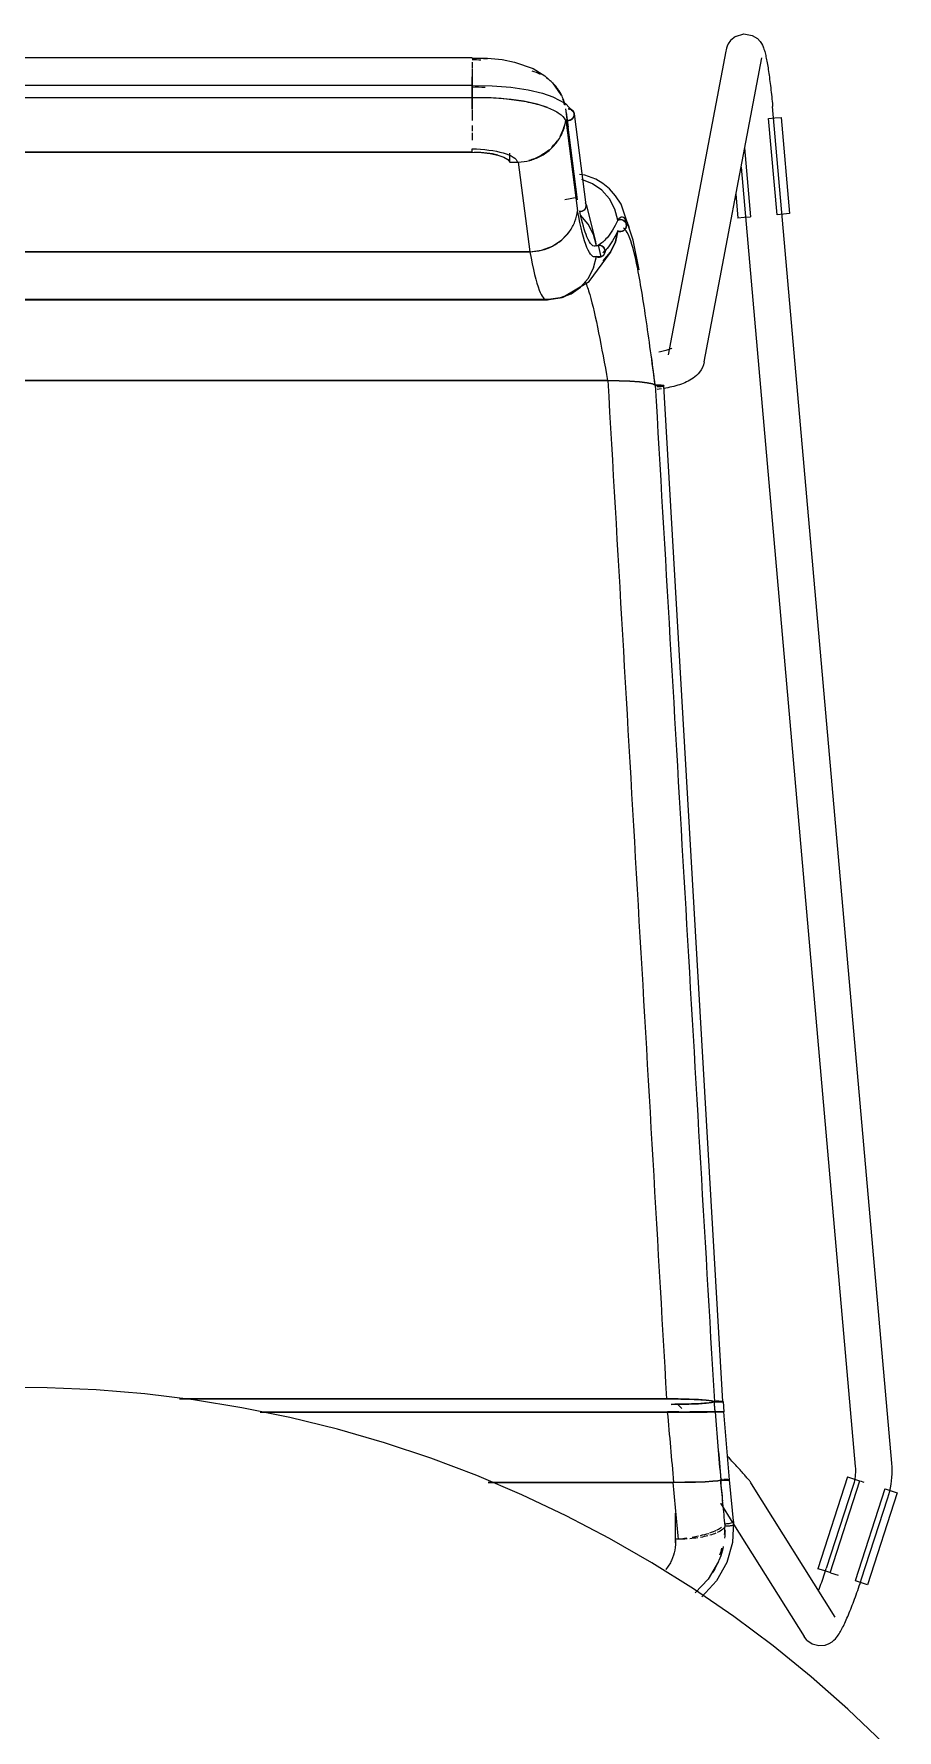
# Model space of a CAD drawing. Header units: millimetres. Extents: x 79795 to 317870, y -36033 to 97293.
# Drawn here: x 228082 to 228364, y 15949 to 16503 of the extents above; entities that cross this region are included whole.
import ezdxf

# ---------------------------------------------------------------- set-up
doc = ezdxf.new("R2010")
doc.units = ezdxf.units.MM
doc.header["$MEASUREMENT"] = 0
doc.layers.add('I-FURN', color=8, linetype='CONTINUOUS', lineweight=9)

msp = doc.modelspace()

# ---------------------------------------------------------------- linework, layer by layer
at = {"layer": 'I-FURN'}
for p, q in [((228308.68, 16498.54), (228308.55, 16498.02)), ((228308.9, 16499.16), (228308.68, 16498.54)), ((228309.27, 16499.96), (228308.9, 16499.16)), ((228310.02, 16501.04), (228309.27, 16499.96)), ((228311.6, 16502.36), (228310.02, 16501.04)), ((228311.6, 16502.36), (228314.35, 16503.2)), ((228314.35, 16503.2), (228317.11, 16502.71)), ((228317.11, 16502.71), (228318.76, 16501.67)), ((228318.76, 16501.67), (228319.62, 16500.76)), ((228319.62, 16500.76), (228320.09, 16500.06)), ((228320.09, 16500.06), (228320.4, 16499.5)), ((228320.4, 16499.5), (228320.61, 16499.03)), ((228320.61, 16499.03), (228320.78, 16498.6)), ((228320.78, 16498.6), (228320.92, 16498.19)), ((228320.92, 16498.19), (228321.05, 16497.8)), ((228225.55, 16495.42), (227930.7, 16495.42)), ((228225.55, 16495.42), (228230.58, 16495.31)), ((228225.55, 16495.25), (228225.55, 16495.42)), ((228225.55, 16495.4), (228225.55, 16495.12)), ((228225.55, 16493.93), (228225.55, 16492.17)), ((228230.58, 16495.31), (228235.4, 16494.8)), ((228235.4, 16494.8), (228239.44, 16494.01)), ((228239.44, 16494.01), (228245.49, 16491.88)), ((228308.46, 16497.61), (228289.64, 16398.31)), ((228301.43, 16396.08), (228320.25, 16495.37)), ((228308.55, 16498.02), (228308.46, 16497.61)), ((228321.05, 16497.8), (228321.16, 16497.4)), ((228321.16, 16497.4), (228321.27, 16497)), ((228321.27, 16497), (228321.38, 16496.59)), ((228321.38, 16496.59), (228321.48, 16496.16)), ((228321.48, 16496.16), (228321.57, 16495.72)), ((228321.57, 16495.72), (228321.67, 16495.26)), ((228321.67, 16495.26), (228321.77, 16494.78)), ((228321.77, 16494.78), (228321.86, 16494.28)), ((228321.86, 16494.28), (228321.96, 16493.77)), ((228321.96, 16493.77), (228322.05, 16493.24)), ((228322.05, 16493.24), (228322.14, 16492.69)), ((228322.14, 16492.69), (228322.24, 16492.12)), ((228225.55, 16491.9), (228225.55, 16489.32)), ((228225.55, 16486.14), (228225.55, 16489.16)), ((228225.55, 16489.15), (228225.55, 16486.14)), ((228245.49, 16491.88), (228249.37, 16489.49)), ((228249.37, 16489.49), (228251.84, 16487.2)), ((228251.84, 16487.2), (228254.52, 16483.3)), ((228322.24, 16492.12), (228322.33, 16491.53)), ((228322.33, 16491.53), (228322.42, 16490.93)), ((228322.42, 16490.93), (228322.51, 16490.31)), ((228322.51, 16490.31), (228322.6, 16489.67)), ((228322.6, 16489.67), (228322.69, 16489.02)), ((228322.69, 16489.02), (228322.77, 16488.36)), ((228322.77, 16488.36), (228322.86, 16487.69)), ((228322.86, 16487.69), (228322.95, 16487)), ((228322.95, 16487), (228323.03, 16486.3)), ((228225.55, 16486.38), (227930.7, 16486.38)), ((227930.7, 16482.42), (228225.55, 16482.42)), ((228225.55, 16486.38), (228232.09, 16486.29)), ((228225.55, 16486.31), (228225.55, 16486.38)), ((228225.55, 16486.38), (228225.55, 16482.42)), ((228225.55, 16486.11), (228225.55, 16486.31)), ((228225.55, 16485.81), (228225.55, 16486.11)), ((228225.55, 16485.42), (228225.55, 16485.81)), ((228225.55, 16484.97), (228225.55, 16485.42)), ((228225.55, 16484.47), (228225.55, 16484.97)), ((228225.55, 16483.98), (228225.55, 16484.47)), ((228225.55, 16483.5), (228225.55, 16483.98)), ((228225.55, 16483.08), (228225.55, 16483.5)), ((228225.55, 16482.75), (228225.55, 16483.08)), ((228225.55, 16482.53), (228225.55, 16482.75)), ((228225.55, 16482.43), (228225.55, 16482.53)), ((228225.55, 16478.64), (228225.55, 16482.45)), ((228225.55, 16482.45), (228225.55, 16478.64)), ((228231.78, 16482.34), (228225.55, 16482.42)), ((228238.34, 16481.81), (228231.78, 16482.34)), ((228232.09, 16486.29), (228238.22, 16485.8)), ((228238.22, 16485.8), (228243.84, 16484.96)), ((228242.35, 16481.22), (228238.34, 16481.81)), ((228243.84, 16484.96), (228248.53, 16483.86)), ((228248.53, 16483.86), (228251.98, 16482.69)), ((228251.98, 16482.69), (228256.1, 16480.51)), ((228254.52, 16483.3), (228254.62, 16483.1)), ((228323.03, 16486.3), (228323.11, 16485.59)), ((228323.11, 16485.59), (228323.2, 16484.87)), ((228323.2, 16484.87), (228323.28, 16484.15)), ((228323.28, 16484.15), (228323.35, 16483.41)), ((228323.35, 16483.41), (228323.43, 16482.67)), ((228323.43, 16482.67), (228323.5, 16481.93)), ((228323.5, 16481.93), (228323.58, 16481.18)), ((228225.55, 16478.44), (228225.55, 16474.88)), ((228246.79, 16480.25), (228242.35, 16481.22)), ((228250.22, 16479.15), (228246.79, 16480.25)), ((228256.1, 16480.51), (228258.65, 16477.61)), ((228260.01, 16448.98), (228256.16, 16478.67)), ((228256.32, 16477.48), (228256.94, 16472.7)), ((228262.86, 16447.33), (228259, 16477.11)), ((228323.58, 16481.18), (228323.65, 16480.43)), ((228323.65, 16480.43), (228323.71, 16479.68)), ((228323.71, 16479.68), (228323.73, 16479.52)), ((228362.68, 16036.2), (228323.73, 16479.52)), ((228324.5, 16475.73), (228326.54, 16475.91)), ((228326.54, 16475.91), (228329.3, 16444.5)), ((228225.55, 16473.25), (228225.55, 16471.41)), ((228225.55, 16470.89), (228225.55, 16468.43)), ((228256.19, 16475.13), (228260.03, 16445.43)), ((228322.31, 16475.54), (228325.07, 16444.13)), ((228322.43, 16475.55), (228324.5, 16475.73)), ((228316.62, 16443.39), (228314.64, 16465.99)), ((228225.55, 16464.58), (227930.7, 16464.58)), ((227930.7, 16464.52), (228225.55, 16464.52)), ((228225.55, 16464.52), (228228.59, 16464.41)), ((228228.59, 16464.41), (228231.44, 16464.09)), ((228231.44, 16464.09), (228233.93, 16463.58)), ((228233.93, 16463.58), (228235.92, 16462.91)), ((228235.92, 16462.91), (228237.27, 16462.12)), ((228237.27, 16462.12), (228237.91, 16461.26)), ((228237.91, 16461.26), (228237.91, 16464.27)), ((228237.91, 16461.26), (228240.62, 16461.33)), ((228240.62, 16461.33), (228244.48, 16432.05)), ((228313.43, 16459.65), (228350.72, 16035.15)), ((228262.4, 16457.01), (228260.62, 16457.24)), ((228264.92, 16454.27), (228261.41, 16455.67)), ((228266, 16455.71), (228262.4, 16457.01)), ((228268, 16452.1), (228264.92, 16454.27)), ((228268.27, 16454.37), (228266, 16455.71)), ((228270.44, 16452.59), (228268.27, 16454.37)), ((228259.89, 16449.76), (228255.82, 16448.95)), ((228270.48, 16449.27), (228268, 16452.1)), ((228272.43, 16450.35), (228270.44, 16452.59)), ((228272.22, 16445.95), (228270.48, 16449.27)), ((228274.24, 16447.52), (228272.43, 16450.35)), ((228311.7, 16450.91), (228312.39, 16443.02)), ((228260.5, 16445.27), (228261, 16445.23)), ((228261, 16445.23), (228261.49, 16445.31)), ((228263.52, 16441.06), (228261.02, 16443.93)), ((228261.49, 16445.31), (228261.94, 16445.51)), ((228261.94, 16445.51), (228262.32, 16445.81)), ((228262.32, 16445.81), (228262.62, 16446.19)), ((228262.81, 16447.57), (228262.62, 16448.01)), ((228262.62, 16446.19), (228262.81, 16446.63)), ((228262.87, 16447.1), (228262.81, 16447.57)), ((228262.81, 16446.63), (228262.87, 16447.1)), ((228262.84, 16447.41), (228265.81, 16435.8)), ((228273.13, 16442.32), (228272.22, 16445.95)), ((228278.23, 16435.81), (228274.24, 16447.52)), ((228314.44, 16443.2), (228312.39, 16443.02)), ((228316.5, 16443.38), (228314.44, 16443.2)), ((228327.26, 16444.32), (228325.19, 16444.14)), ((228329.3, 16444.5), (228327.26, 16444.32)), ((228254.91, 16435.92), (228257.4, 16438.66)), ((228265.28, 16437.66), (228263.52, 16441.06)), ((228266.17, 16433.95), (228265.28, 16437.66)), ((228273.18, 16438.83), (228272.39, 16435.22)), ((228272.4, 16435.22), (228273.18, 16438.83)), ((228273.13, 16442.32), (228273.6, 16442.48)), ((228273.6, 16442.48), (228273.13, 16442.32)), ((228273.65, 16438.68), (228273.18, 16438.83)), ((228273.18, 16438.83), (228273.65, 16438.68)), ((228273.6, 16442.48), (228274.1, 16442.53)), ((228274.1, 16442.53), (228273.6, 16442.48)), ((228274.15, 16438.65), (228273.65, 16438.68)), ((228273.65, 16438.68), (228274.15, 16438.65)), ((228274.1, 16442.53), (228274.59, 16442.45)), ((228274.59, 16442.45), (228274.1, 16442.53)), ((228274.64, 16438.74), (228274.15, 16438.65)), ((228274.15, 16438.65), (228274.65, 16438.74)), ((228274.59, 16442.45), (228275.04, 16442.25)), ((228275.05, 16442.26), (228274.59, 16442.45)), ((228275.09, 16438.95), (228274.64, 16438.74)), ((228274.65, 16438.74), (228275.1, 16438.95)), ((228275.04, 16442.25), (228275.43, 16441.95)), ((228275.44, 16441.95), (228275.05, 16442.26)), ((228275.47, 16439.27), (228275.09, 16438.95)), ((228275.1, 16438.95), (228275.47, 16439.27)), ((228275.43, 16441.95), (228275.73, 16441.55)), ((228275.74, 16441.56), (228275.44, 16441.95)), ((228275.76, 16439.67), (228275.47, 16439.27)), ((228275.47, 16439.27), (228275.76, 16439.67)), ((228275.73, 16441.55), (228275.93, 16441.1)), ((228275.93, 16441.1), (228275.74, 16441.56)), ((228275.94, 16440.13), (228275.76, 16439.67)), ((228275.76, 16439.67), (228275.95, 16440.13)), ((228275.93, 16441.1), (228276, 16440.62)), ((228276.01, 16440.62), (228275.93, 16441.1)), ((228276, 16440.62), (228275.94, 16440.13)), ((228275.95, 16440.13), (228276.01, 16440.62)), ((228244.48, 16432.05), (227911.77, 16432.05)), ((227911.77, 16432.05), (228244.48, 16432.05)), ((228244.48, 16432.05), (228248.25, 16432.53)), ((228248.25, 16432.53), (228251.8, 16433.84)), ((228251.8, 16433.84), (228254.91, 16435.92)), ((228263.82, 16422.28), (228270.8, 16431.82)), ((228265.81, 16435.8), (228266.14, 16433.93)), ((228266.17, 16433.95), (228266.64, 16434.11)), ((228266.64, 16434.11), (228266.17, 16433.95)), ((228266.64, 16434.11), (228267.14, 16434.15)), ((228267.14, 16434.15), (228266.64, 16434.11)), ((228267.68, 16430.34), (228266.85, 16434.23)), ((228267.14, 16434.15), (228267.63, 16434.07)), ((228267.63, 16434.07), (228267.14, 16434.15)), ((228267.63, 16434.07), (228268.08, 16433.86)), ((228268.08, 16433.87), (228267.63, 16434.07)), ((228268.46, 16433.55), (228268.08, 16433.87)), ((228268.08, 16433.86), (228268.46, 16433.55)), ((228270.75, 16431.9), (228268.35, 16429.06)), ((228268.35, 16429.06), (228270.76, 16431.9)), ((228268.46, 16433.55), (228268.75, 16433.15)), ((228268.76, 16433.15), (228268.46, 16433.55)), ((228268.75, 16433.15), (228268.94, 16432.69)), ((228268.94, 16431.71), (228268.75, 16431.25)), ((228268.95, 16432.69), (228268.76, 16433.15)), ((228268.76, 16431.24), (228268.95, 16431.71)), ((228268.94, 16432.69), (228269.01, 16432.2)), ((228269.01, 16432.2), (228268.94, 16431.71)), ((228269.01, 16432.2), (228268.95, 16432.69)), ((228268.95, 16431.71), (228269.01, 16432.2)), ((228272.39, 16435.22), (228270.75, 16431.9)), ((228270.76, 16431.9), (228272.4, 16435.22)), ((228270.8, 16431.82), (228271.69, 16433.57)), ((228280.14, 16426.15), (228278.23, 16435.81)), ((228265.27, 16426.73), (228263.52, 16423.34)), ((228263.52, 16423.33), (228265.28, 16426.73)), ((228265.1, 16430.43), (228267.98, 16430.47)), ((228265.28, 16426.73), (228266.17, 16430.44)), ((228266.64, 16430.28), (228266.17, 16430.45)), ((228266.17, 16430.44), (228266.64, 16430.28)), ((228267.14, 16430.25), (228266.64, 16430.28)), ((228266.64, 16430.28), (228267.14, 16430.24)), ((228267.63, 16430.33), (228267.14, 16430.25)), ((228267.14, 16430.24), (228267.63, 16430.33)), ((228268.08, 16430.53), (228267.63, 16430.33)), ((228267.63, 16430.33), (228268.08, 16430.53)), ((228268.46, 16430.84), (228268.08, 16430.53)), ((228268.08, 16430.53), (228268.46, 16430.84)), ((228268.75, 16431.25), (228268.46, 16430.84)), ((228268.46, 16430.84), (228268.76, 16431.24)), ((228255.17, 16417.17), (228263.82, 16422.28)), ((228263.52, 16423.34), (228261.01, 16420.47)), ((228261.02, 16420.46), (228263.52, 16423.33)), ((228250.52, 16416.45), (227905.73, 16416.45)), ((227905.73, 16416.45), (228250.52, 16416.45)), ((227906.27, 16416.3), (228211.07, 16416.3)), ((228211.07, 16416.3), (228249.98, 16416.3)), ((228249.98, 16416.3), (228255.02, 16417.1)), ((228254.31, 16416.93), (228250.52, 16416.45)), ((228250.52, 16416.45), (228254.31, 16416.93)), ((228257.88, 16418.3), (228254.31, 16416.93)), ((228254.31, 16416.93), (228257.88, 16418.29)), ((228255.02, 16417.1), (228258.19, 16418.47)), ((228261.01, 16420.47), (228257.88, 16418.3)), ((228257.88, 16418.29), (228261.02, 16420.46)), ((228287.1, 16399.34), (228286.6, 16399.24)), ((228287.56, 16399.44), (228287.1, 16399.34)), ((228288.01, 16399.54), (228287.56, 16399.44)), ((228288.43, 16399.65), (228288.01, 16399.54)), ((228288.83, 16399.76), (228288.43, 16399.65)), ((228289.19, 16399.87), (228288.83, 16399.76)), ((228289.53, 16399.97), (228289.19, 16399.87)), ((228289.83, 16400.08), (228289.53, 16399.97)), ((228290.1, 16400.18), (228289.83, 16400.08)), ((228290.33, 16400.28), (228290.1, 16400.18)), ((228290.53, 16400.36), (228290.33, 16400.28)), ((228290.68, 16400.44), (228290.53, 16400.36)), ((228290.77, 16400.48), (228290.68, 16400.44)), ((228290.84, 16400.53), (228290.77, 16400.48)), ((228290.86, 16400.54), (228290.84, 16400.53)), ((228300.38, 16393.41), (228299.89, 16392.72)), ((228300.81, 16394.2), (228300.38, 16393.41)), ((228301.18, 16395.09), (228300.81, 16394.2)), ((228301.43, 16396.08), (228301.18, 16395.09)), ((228269.83, 16389.95), (227886.43, 16389.95)), ((227886.43, 16389.95), (228269.83, 16389.95)), ((228273.59, 16389.89), (228269.83, 16389.95)), ((228269.9, 16389.95), (228273.6, 16389.89)), ((228277.13, 16389.74), (228273.59, 16389.89)), ((228273.66, 16389.89), (228277.13, 16389.74)), ((228280.23, 16389.5), (228277.13, 16389.74)), ((228277.18, 16389.74), (228280.24, 16389.5)), ((228282.73, 16389.19), (228280.23, 16389.5)), ((228280.27, 16389.5), (228282.73, 16389.19)), ((228284.47, 16388.82), (228282.73, 16389.19)), ((228282.74, 16389.19), (228284.47, 16388.82)), ((228285.38, 16388.42), (228284.47, 16388.82)), ((228284.47, 16388.82), (228285.38, 16388.42)), ((228285.85, 16388.44), (228285.38, 16388.42)), ((228285.38, 16388.42), (228285.85, 16388.44)), ((228286.34, 16388.44), (228285.85, 16388.44)), ((228285.85, 16388.44), (228286.35, 16388.44)), ((228285.88, 16388.02), (228286.38, 16388.02)), ((228286.39, 16388.02), (228285.89, 16388.02)), ((228286.84, 16388.44), (228286.34, 16388.44)), ((228286.35, 16388.44), (228286.84, 16388.44)), ((228286.38, 16388.02), (228286.87, 16388.03)), ((228286.88, 16388.03), (228286.39, 16388.02)), ((228287.29, 16388.41), (228286.84, 16388.44)), ((228286.84, 16388.44), (228287.29, 16388.41)), ((228286.87, 16388.03), (228287.32, 16388.05)), ((228287.33, 16388.05), (228286.88, 16388.03)), ((228287.68, 16388.38), (228287.29, 16388.41)), ((228287.29, 16388.41), (228287.68, 16388.38)), ((228287.32, 16388.05), (228287.7, 16388.09)), ((228287.71, 16388.09), (228287.33, 16388.05)), ((228287.98, 16388.34), (228287.68, 16388.38)), ((228287.68, 16388.38), (228287.98, 16388.34)), ((228287.7, 16388.09), (228287.99, 16388.13)), ((228288, 16388.13), (228287.71, 16388.09)), ((228288.17, 16388.29), (228287.98, 16388.34)), ((228287.98, 16388.34), (228288.17, 16388.29)), ((228287.99, 16388.13), (228288.18, 16388.18)), ((228288.18, 16388.18), (228288, 16388.13)), ((228288.83, 16387.45), (228288.14, 16387.33)), ((228288.24, 16388.23), (228288.17, 16388.29)), ((228288.17, 16388.29), (228288.24, 16388.23)), ((228288.18, 16388.18), (228288.24, 16388.23)), ((228288.24, 16388.23), (228288.18, 16388.18)), ((228307.53, 16056.32), (228288.24, 16388.23)), ((228289.51, 16387.58), (228288.83, 16387.45)), ((228290.18, 16387.73), (228289.51, 16387.58)), ((228290.84, 16387.88), (228290.18, 16387.73)), ((228291.48, 16388.04), (228290.84, 16387.88)), ((228292.11, 16388.21), (228291.48, 16388.04)), ((228292.73, 16388.4), (228292.11, 16388.21)), ((228293.33, 16388.59), (228292.73, 16388.4)), ((228293.92, 16388.8), (228293.33, 16388.59)), ((228294.5, 16389.02), (228293.92, 16388.8)), ((228295.07, 16389.25), (228294.5, 16389.02)), ((228295.64, 16389.5), (228295.07, 16389.25)), ((228296.19, 16389.78), (228295.64, 16389.5)), ((228296.72, 16390.07), (228296.19, 16389.78)), ((228297.26, 16390.39), (228296.72, 16390.07)), ((228297.8, 16390.75), (228297.26, 16390.39)), ((228298.33, 16391.15), (228297.8, 16390.75)), ((228298.86, 16391.6), (228298.33, 16391.15)), ((228299.38, 16392.12), (228298.86, 16391.6)), ((228299.89, 16392.72), (228299.38, 16392.12)), ((228286.72, 16387.1), (228285.99, 16387)), ((228287.43, 16387.21), (228286.72, 16387.1)), ((228086.76, 16060.82), (228078.13, 16060.91)), ((228102.75, 16060.16), (228086.76, 16060.82)), ((228118.69, 16058.85), (228102.75, 16060.16)), ((228134.57, 16056.91), (228118.69, 16058.85)), ((228289.08, 16057.22), (228129.98, 16057.22)), ((228129.98, 16057.22), (228289.08, 16057.22)), ((228150.36, 16054.34), (228134.57, 16056.91)), ((228292.86, 16057.19), (228289.08, 16057.22)), ((228290.62, 16055.43), (228292.87, 16055.46)), ((228294.04, 16054.05), (228292.57, 16055.58)), ((228296.43, 16057.11), (228292.86, 16057.19)), ((228292.87, 16055.46), (228296.42, 16055.54)), ((228296.42, 16055.54), (228299.54, 16055.66)), ((228299.56, 16056.99), (228296.43, 16057.11)), ((228299.54, 16055.66), (228302.04, 16055.82)), ((228302.06, 16056.83), (228299.56, 16056.99)), ((228302.04, 16055.82), (228303.79, 16056.01)), ((228303.81, 16056.63), (228302.06, 16056.83)), ((228303.79, 16056.01), (228304.69, 16056.22)), ((228304.7, 16056.42), (228303.81, 16056.63)), ((228304.69, 16056.22), (228305.16, 16056.22)), ((228305.17, 16056.43), (228304.7, 16056.42)), ((228305.16, 16056.22), (228305.65, 16056.21)), ((228305.66, 16056.43), (228305.17, 16056.43)), ((228305.65, 16056.21), (228306.14, 16056.22)), ((228306.15, 16056.43), (228305.66, 16056.43)), ((228306.14, 16056.22), (228306.6, 16056.23)), ((228306.6, 16056.42), (228306.15, 16056.43)), ((228306.99, 16056.4), (228306.6, 16056.42)), ((228306.6, 16056.23), (228306.98, 16056.25)), ((228306.98, 16056.25), (228307.27, 16056.27)), ((228307.28, 16056.38), (228306.99, 16056.4)), ((228307.27, 16056.27), (228307.46, 16056.3)), ((228307.47, 16056.35), (228307.28, 16056.38)), ((228307.46, 16056.3), (228307.53, 16056.32)), ((228307.53, 16056.32), (228307.47, 16056.35)), ((228307.54, 16056.32), (228307.8, 16052.96)), ((228166.04, 16051.13), (228150.36, 16054.34)), ((228289.34, 16052.9), (228156.35, 16052.9)), ((228156.35, 16052.9), (228289.34, 16052.9)), ((228181.57, 16047.31), (228166.04, 16051.13)), ((228293.13, 16052.9), (228289.34, 16052.9)), ((228289.34, 16052.9), (228293.13, 16052.9)), ((228289.35, 16053.03), (228293.13, 16053.03)), ((228293.13, 16053.03), (228289.35, 16053.03)), ((228296.69, 16052.91), (228293.13, 16052.9)), ((228293.13, 16052.9), (228296.7, 16052.91)), ((228296.69, 16053.02), (228299.81, 16053.01)), ((228299.82, 16053.01), (228296.69, 16053.02)), ((228299.83, 16052.92), (228296.7, 16052.91)), ((228296.7, 16052.91), (228299.83, 16052.92)), ((228299.81, 16053.01), (228302.31, 16053)), ((228302.32, 16053), (228299.82, 16053.01)), ((228302.33, 16052.93), (228299.83, 16052.92)), ((228299.83, 16052.92), (228302.33, 16052.93)), ((228302.31, 16053), (228304.06, 16052.99)), ((228304.07, 16052.99), (228302.32, 16053)), ((228302.33, 16052.93), (228304.08, 16052.94)), ((228304.08, 16052.94), (228302.34, 16052.93)), ((228304.97, 16052.96), (228304.08, 16052.94)), ((228304.08, 16052.94), (228304.97, 16052.96)), ((228304.96, 16052.97), (228305.43, 16052.97)), ((228305.43, 16052.97), (228304.96, 16052.97)), ((228305.44, 16052.96), (228304.97, 16052.96)), ((228304.97, 16052.96), (228305.44, 16052.96)), ((228305.43, 16052.97), (228305.93, 16052.97)), ((228305.93, 16052.97), (228305.43, 16052.97)), ((228305.93, 16052.96), (228305.44, 16052.96)), ((228305.44, 16052.96), (228305.94, 16052.96)), ((228305.93, 16052.97), (228306.42, 16052.97)), ((228306.42, 16052.97), (228305.93, 16052.97)), ((228306.42, 16052.96), (228305.93, 16052.96)), ((228305.94, 16052.96), (228306.43, 16052.96)), ((228306.42, 16052.97), (228306.87, 16052.97)), ((228306.87, 16052.97), (228306.42, 16052.97)), ((228306.87, 16052.96), (228306.42, 16052.96)), ((228306.43, 16052.96), (228306.88, 16052.96)), ((228306.87, 16052.97), (228307.25, 16052.97)), ((228307.26, 16052.97), (228306.87, 16052.97)), ((228307.26, 16052.96), (228306.87, 16052.96)), ((228306.88, 16052.96), (228307.26, 16052.96)), ((228307.55, 16052.96), (228307.26, 16052.96)), ((228307.26, 16052.96), (228307.55, 16052.96)), ((228307.74, 16052.97), (228307.8, 16052.96)), ((228307.81, 16052.96), (228307.74, 16052.97)), ((228307.8, 16052.96), (228307.74, 16052.96)), ((228307.74, 16052.96), (228307.81, 16052.96)), ((228309.63, 16030.76), (228307.81, 16052.96)), ((228196.94, 16042.86), (228181.57, 16047.31)), ((228212.12, 16037.8), (228196.94, 16042.86)), ((228309.6, 16037.8), (228309.16, 16038.27)), ((228227.09, 16032.14), (228212.12, 16037.8)), ((228310.04, 16037.34), (228309.6, 16037.8)), ((228310.46, 16036.89), (228310.04, 16037.34)), ((228310.87, 16036.44), (228310.46, 16036.89)), ((228311.28, 16036.01), (228310.87, 16036.44)), ((228311.67, 16035.58), (228311.28, 16036.01)), ((228312.05, 16035.17), (228311.67, 16035.58)), ((228312.42, 16034.77), (228312.05, 16035.17)), ((228312.77, 16034.38), (228312.42, 16034.77)), ((228313.12, 16034), (228312.77, 16034.38)), ((228313.44, 16033.64), (228313.12, 16034)), ((228313.76, 16033.28), (228313.44, 16033.64)), ((228314.06, 16032.95), (228313.76, 16033.28)), ((228314.35, 16032.62), (228314.06, 16032.95)), ((228314.62, 16032.32), (228314.35, 16032.62)), ((228350.72, 16035.15), (228350.77, 16034.49)), ((228350.78, 16033.17), (228350.74, 16032.5)), ((228350.77, 16034.49), (228350.79, 16033.83)), ((228350.79, 16033.83), (228350.78, 16033.17)), ((228362.68, 16036.15), (228362.68, 16036.2)), ((228362.76, 16035.01), (228362.68, 16036.15)), ((228362.71, 16031.59), (228362.77, 16032.73)), ((228362.79, 16033.87), (228362.76, 16035.01)), ((228362.77, 16032.73), (228362.79, 16033.87)), ((228241.81, 16025.89), (228227.09, 16032.14)), ((228230.8, 16029.93), (228291.28, 16029.93)), ((228291.28, 16029.93), (228230.8, 16029.93)), ((228291.28, 16029.93), (228295.05, 16029.96)), ((228295.05, 16029.96), (228291.41, 16029.93)), ((228295.14, 16029.96), (228298.58, 16030.03)), ((228298.58, 16030.03), (228295.14, 16029.96)), ((228298.58, 16030.03), (228301.68, 16030.15)), ((228301.68, 16030.15), (228298.65, 16030.04)), ((228301.68, 16030.15), (228304.16, 16030.3)), ((228304.16, 16030.3), (228301.72, 16030.15)), ((228304.16, 16030.3), (228305.89, 16030.48)), ((228305.89, 16030.48), (228304.18, 16030.3)), ((228305.89, 16030.48), (228306.78, 16030.67)), ((228306.78, 16030.67), (228305.9, 16030.48)), ((228306.78, 16030.67), (228307.26, 16030.66)), ((228307.25, 16030.66), (228306.78, 16030.67)), ((228306.79, 16030.86), (228307.27, 16030.86)), ((228307.27, 16030.86), (228306.8, 16030.86)), ((228307.75, 16030.66), (228307.25, 16030.66)), ((228307.26, 16030.66), (228307.75, 16030.66)), ((228308.24, 16030.66), (228307.75, 16030.66)), ((228307.75, 16030.66), (228308.24, 16030.66)), ((228307.76, 16030.87), (228308.25, 16030.86)), ((228308.26, 16030.86), (228307.77, 16030.87)), ((228308.24, 16030.66), (228308.7, 16030.68)), ((228308.69, 16030.68), (228308.24, 16030.66)), ((228308.25, 16030.86), (228308.71, 16030.85)), ((228308.71, 16030.85), (228308.26, 16030.86)), ((228309.08, 16030.69), (228308.69, 16030.68)), ((228308.7, 16030.68), (228309.08, 16030.69)), ((228309.09, 16030.84), (228308.71, 16030.85)), ((228308.71, 16030.85), (228309.09, 16030.83)), ((228309.08, 16030.69), (228309.38, 16030.71)), ((228309.37, 16030.71), (228309.08, 16030.69)), ((228309.38, 16030.81), (228309.09, 16030.84)), ((228309.09, 16030.83), (228309.38, 16030.81)), ((228309.57, 16030.79), (228309.38, 16030.81)), ((228309.38, 16030.81), (228309.57, 16030.79)), ((228309.38, 16030.71), (228309.57, 16030.74)), ((228309.63, 16030.76), (228309.56, 16030.74)), ((228309.63, 16030.76), (228309.57, 16030.79)), ((228309.57, 16030.79), (228309.63, 16030.76)), ((228309.57, 16030.74), (228309.63, 16030.76)), ((228311.06, 16016.27), (228309.63, 16030.76)), ((228314.88, 16032.02), (228314.62, 16032.32)), ((228315.12, 16031.74), (228314.88, 16032.02)), ((228315.35, 16031.48), (228315.12, 16031.74)), ((228315.57, 16031.22), (228315.35, 16031.48)), ((228315.77, 16030.98), (228315.57, 16031.22)), ((228315.96, 16030.75), (228315.77, 16030.98)), ((228316.14, 16030.53), (228315.96, 16030.75)), ((228316.31, 16030.31), (228316.14, 16030.53)), ((228316.48, 16030.08), (228316.31, 16030.31)), ((228316.67, 16029.82), (228316.48, 16030.08)), ((228316.88, 16029.5), (228316.67, 16029.82)), ((228344.19, 15985.91), (228316.88, 16029.5)), ((228348.24, 16031.73), (228338.55, 16001.73)), ((228349.98, 16028.59), (228341.27, 16001.77)), ((228342.59, 16000.42), (228352.28, 16030.43)), ((228348.24, 16031.73), (228350.19, 16031.1)), ((228349.99, 16028.61), (228349.98, 16028.59)), ((228350.18, 16029.25), (228349.99, 16028.61)), ((228350.34, 16029.89), (228350.18, 16029.25)), ((228350.19, 16031.1), (228352.16, 16030.47)), ((228350.48, 16030.54), (228350.34, 16029.89)), ((228350.6, 16031.19), (228350.48, 16030.54)), ((228350.68, 16031.84), (228350.6, 16031.19)), ((228360.35, 16027.82), (228350.66, 15997.82)), ((228350.74, 16032.5), (228350.68, 16031.84)), ((228352.38, 16030.4), (228353.54, 16030.02)), ((228360.47, 16027.78), (228362.44, 16027.15)), ((228361.72, 16025.97), (228362.01, 16027.08)), ((228362.01, 16027.08), (228362.25, 16028.19)), ((228362.25, 16028.19), (228362.45, 16029.32)), ((228362.44, 16027.15), (228364.39, 16026.52)), ((228362.45, 16029.32), (228362.6, 16030.45)), ((228362.6, 16030.45), (228362.71, 16031.59)), ((228256.28, 16019.05), (228241.81, 16025.89)), ((228306.71, 16023.13), (228310.77, 16016.65)), ((228352.68, 15998.07), (228361.39, 16024.88)), ((228364.39, 16026.52), (228354.7, 15996.51)), ((228361.39, 16024.88), (228361.72, 16025.97)), ((228270.46, 16011.64), (228256.28, 16019.05)), ((228291.99, 16010.14), (228291.99, 16019.89)), ((228310.93, 16017.17), (228310.65, 16010.26)), ((228310.99, 16016.31), (228334.02, 15979.54)), ((228284.33, 16003.67), (228270.46, 16011.64)), ((228292.98, 16011.38), (228291.94, 16011.38)), ((228310.65, 16010.26), (228308.77, 16003.74)), ((228297.87, 15995.15), (228284.33, 16003.67)), ((228306.07, 16004.14), (228302.7, 15998.31)), ((228308.77, 16003.74), (228305.38, 15997.73)), ((228340.5, 16001.1), (228338.55, 16001.73)), ((228340.23, 15998.7), (228340.47, 15999.38)), ((228340.47, 15999.38), (228340.7, 16000.06)), ((228342.47, 16000.46), (228340.5, 16001.1)), ((228340.7, 16000.06), (228340.93, 16000.75)), ((228340.93, 16000.75), (228341.16, 16001.44)), ((228341.16, 16001.44), (228341.27, 16001.77)), ((228342.69, 16000.39), (228345.17, 15999.59)), ((228311.06, 15986.09), (228297.87, 15995.15)), ((228302.7, 15998.31), (228298.4, 15993.8)), ((228305.38, 15997.73), (228300.64, 15992.58)), ((228338.82, 15994.8), (228339.06, 15995.42)), ((228339.06, 15995.42), (228339.29, 15996.06)), ((228339.29, 15996.06), (228339.53, 15996.7)), ((228339.53, 15996.7), (228339.76, 15997.36)), ((228339.76, 15997.36), (228340, 15998.03)), ((228340, 15998.03), (228340.23, 15998.7)), ((228352.75, 15997.14), (228350.78, 15997.78)), ((228351.03, 15993.23), (228351.29, 15993.95)), ((228351.29, 15993.95), (228351.54, 15994.67)), ((228351.54, 15994.67), (228351.79, 15995.4)), ((228351.79, 15995.4), (228352.04, 15996.13)), ((228352.04, 15996.13), (228352.29, 15996.87)), ((228352.29, 15996.87), (228352.53, 15997.61)), ((228352.53, 15997.61), (228352.68, 15998.07)), ((228354.7, 15996.51), (228352.75, 15997.14)), ((228349, 15987.88), (228349.25, 15988.5)), ((228349.25, 15988.5), (228349.51, 15989.14)), ((228349.51, 15989.14), (228349.76, 15989.8)), ((228349.76, 15989.8), (228350.01, 15990.46)), ((228350.01, 15990.46), (228350.27, 15991.14)), ((228350.27, 15991.14), (228350.52, 15991.83)), ((228350.52, 15991.83), (228350.78, 15992.53)), ((228350.78, 15992.53), (228351.03, 15993.23)), ((228323.88, 15976.52), (228311.06, 15986.09)), ((228346.61, 15982.53), (228346.84, 15982.98)), ((228346.84, 15982.98), (228347.07, 15983.46)), ((228347.07, 15983.46), (228347.31, 15983.95)), ((228347.31, 15983.95), (228347.54, 15984.46)), ((228347.54, 15984.46), (228347.78, 15984.99)), ((228347.78, 15984.99), (228348.02, 15985.53)), ((228348.02, 15985.53), (228348.26, 15986.09)), ((228348.26, 15986.09), (228348.51, 15986.67)), ((228348.51, 15986.67), (228348.76, 15987.27)), ((228348.76, 15987.27), (228349, 15987.88)), ((228334.91, 15978.42), (228334.02, 15979.54)), ((228334.91, 15978.42), (228336.65, 15977.19)), ((228336.65, 15977.19), (228338.87, 15976.61)), ((228340.85, 15976.78), (228342.23, 15977.3)), ((228342.23, 15977.3), (228343.14, 15977.87)), ((228343.14, 15977.87), (228343.77, 15978.39)), ((228343.77, 15978.39), (228344.23, 15978.85)), ((228344.23, 15978.85), (228344.6, 15979.28)), ((228344.6, 15979.28), (228344.91, 15979.68)), ((228344.91, 15979.68), (228345.19, 15980.07)), ((228345.19, 15980.07), (228345.45, 15980.46)), ((228345.45, 15980.46), (228345.69, 15980.85)), ((228345.69, 15980.85), (228345.93, 15981.25)), ((228345.93, 15981.25), (228346.16, 15981.66)), ((228346.16, 15981.66), (228346.39, 15982.09)), ((228346.39, 15982.09), (228346.61, 15982.53)), ((228336.3, 15966.44), (228323.88, 15976.52)), ((228338.87, 15976.61), (228340.85, 15976.78)), ((228348.31, 15955.87), (228336.3, 15966.44)), ((228359.89, 15944.83), (228348.31, 15955.87))]:
    msp.add_line(p, q, dxfattribs=at)
for centre, major_axis, ratio, start_param, end_param in [((228225.55, 16491.14), (12.4, 0), 0.287441, 1.332781, 1.570796), ((228225.55, 16479.67), (0, 15.75), 0.000004, 3.431839, 3.614078), ((228244.35, 16447.12), (15.78, 0), 0.955139, 5.929149, 6.170649), ((228260.91, 16447.1), (1.96, 0), 0.955139, 4.501447, 6.790779), ((228244.35, 16447.12), (15.78, 0), 0.955139, 4.720632, 5.68731), ((228244.35, 16447.12), (15.78, 0), 0.955139, 5.687432, 5.928979)]:
    msp.add_ellipse(centre, major_axis=major_axis, ratio=ratio, start_param=start_param, end_param=end_param, dxfattribs=at)
for points in [[(228225.55, 16495.33), (228227.27, 16495.33), (228228.94, 16495.26), (228230.52, 16495.11)], [(228247.94, 16489.94), (228247.05, 16490.37), (228246.13, 16490.77), (228245.16, 16491.01)], [(228225.55, 16485.85), (228226.98, 16485.87), (228228.4, 16485.87), (228229.82, 16485.83)], [(228225.55, 16482.45), (228227.9, 16482.49), (228232.55, 16482.42), (228239.41, 16481.79), (228245.55, 16480.68), (228250.62, 16479.15), (228254.32, 16477.25), (228255.63, 16475.85), (228255.98, 16475.12)], [(228255.1, 16482.01), (228255.34, 16481.38), (228255.5, 16480.73), (228255.64, 16480.07)], [(228240.62, 16461.33), (228241.92, 16461.37), (228244.42, 16461.73), (228248.02, 16463.14), (228251.16, 16465.33), (228253.69, 16468.17), (228255.46, 16471.51), (228256.04, 16473.89), (228256.19, 16475.13)], [(228255.72, 16473.61), (228255.41, 16472.22), (228254.91, 16470.86), (228254.21, 16469.6)], [(228256.95, 16474.95), (228256.78, 16474.93), (228256.61, 16474.93), (228256.45, 16474.97)], [(228225.55, 16465.64), (228229.34, 16465.59), (228236.74, 16464.62), (228240.12, 16462.45), (228240.37, 16461.34)], [(228250.84, 16465.44), (228249.89, 16464.6), (228247.78, 16463.18), (228245.4, 16462.13), (228244.15, 16461.88)], [(228253.35, 16468.25), (228252.8, 16467.46), (228252.17, 16466.75), (228251.47, 16466.09)], [(228233.93, 16463.63), (228231.88, 16464.18), (228229.16, 16464.46), (228226.39, 16464.55)], [(228266.17, 16430.45), (228265.15, 16429.9), (228263.1, 16431.86), (228261.05, 16439.92), (228260.03, 16445.43)], [(228249.98, 16416.3), (228250.16, 16416.3), (228250.34, 16416.35), (228250.52, 16416.45)], [(228285.36, 16388.43), (228284.97, 16391.49), (228284.59, 16394.59), (228284.2, 16397.64)], [(228269.9, 16389.95), (228273.1, 16334.59), (228276.3, 16279.17), (228279.49, 16223.71)], [(228285.38, 16388.42), (228288.6, 16333.19), (228295.04, 16222.59), (228301.48, 16111.83), (228304.7, 16056.42)], [(228279.49, 16223.71), (228282.69, 16168.25), (228285.88, 16112.74), (228289.08, 16057.22)], [(228304.96, 16052.97), (228304.91, 16053.51), (228304.82, 16054.6), (228304.73, 16055.68), (228304.69, 16056.22)], [(228304.97, 16052.96), (228304.92, 16053.53), (228304.83, 16054.69), (228304.74, 16055.85), (228304.7, 16056.42)], [(228289.34, 16052.9), (228289.69, 16049.07), (228290.03, 16045.24), (228290.37, 16041.41)], [(228304.97, 16052.96), (228305.27, 16049.24), (228305.87, 16041.8), (228306.48, 16034.38), (228306.78, 16030.67)], [(228290.37, 16041.41), (228290.72, 16037.58), (228291.06, 16033.76), (228291.41, 16029.93)], [(228305.89, 16041.81), (228306.19, 16038.15), (228306.49, 16034.5), (228306.79, 16030.86)], [(228292.98, 16011.38), (228292.72, 16014.41), (228292.18, 16020.55), (228291.59, 16026.8), (228291.28, 16029.93)], [(228308.22, 16015.72), (228307.98, 16018.16), (228307.5, 16023.11), (228307.02, 16028.15), (228306.78, 16030.67)], [(228307.5, 16023.77), (228307.27, 16026.12), (228307.03, 16028.48), (228306.8, 16030.86)], [(228291.94, 16011.38), (228291.98, 16010.88), (228292, 16010.37), (228291.99, 16009.86)], [(228295.78, 16011.48), (228294.87, 16011.42), (228293.94, 16011.39), (228292.98, 16011.38)], [(228294.4, 16011.62), (228294.87, 16011.67), (228295.34, 16011.73), (228295.81, 16011.8)], [(228299.34, 16011.85), (228298.49, 16011.73), (228297.62, 16011.61), (228296.7, 16011.55)], [(228297.51, 16012.06), (228298.2, 16012.18), (228298.85, 16012.31), (228299.51, 16012.45)], [(228300.17, 16012.6), (228301.1, 16012.81), (228302.04, 16013.04), (228302.89, 16013.29)], [(228302.57, 16012.48), (228301.83, 16012.29), (228301.02, 16012.13), (228300.19, 16011.98)], [(228303.21, 16013.44), (228304.02, 16013.71), (228304.83, 16013.99), (228305.39, 16014.29)], [(228305.22, 16013.35), (228304.63, 16013.1), (228303.97, 16012.87), (228303.24, 16012.66)], [(228305.64, 16014.41), (228306.27, 16014.72), (228306.67, 16015.04), (228307, 16015.36)], [(228308.22, 16015.72), (228308.07, 16015.32), (228307.51, 16014.57), (228306.37, 16013.87), (228305.67, 16013.55)], [(228308.19, 16014.18), (228308.18, 16013.36), (228308.13, 16012.53), (228308.05, 16011.71)], [(228308.07, 16012.94), (228308.13, 16013.58), (228308.14, 16014.24), (228308.13, 16014.89)], [(228306.55, 16006.32), (228306.82, 16007.03), (228307, 16007.75), (228307.13, 16008.49)], [(228288.83, 16001.49), (228288.82, 16001.49), (228288.82, 16001.48), (228288.81, 16001.48)]]:
    msp.add_open_spline(points, degree=3, dxfattribs=at)
for points, knots in [([(228255.94, 16479.95), (228255.78, 16480.66), (228255.22, 16482.51), (228253.69, 16485.32), (228251.68, 16487.5), (228250.3, 16488.51), (228249.9, 16488.78)], [0.0670285, 0.0670285, 0.0670285, 0.0670285, 0.1666667, 0.3333333, 0.5, 0.565028, 0.565028, 0.565028, 0.565028]), ([(228256.19, 16475.13), (228256.33, 16475.07), (228256.54, 16475), (228256.83, 16474.96), (228257.11, 16474.94), (228257.4, 16474.98), (228257.7, 16475.06), (228257.96, 16475.17), (228258.28, 16475.37), (228258.6, 16475.68), (228258.83, 16476.05), (228258.97, 16476.4), (228259.02, 16476.72), (228259.02, 16476.99), (228258.99, 16477.25), (228258.91, 16477.5), (228258.8, 16477.75), (228258.61, 16478.05), (228258.29, 16478.36), (228257.89, 16478.57), (228257.54, 16478.67), (228257.27, 16478.71), (228257.11, 16478.71), (228257.04, 16478.71)], [0, 0, 0, 0, 0.0555556, 0.0833333, 0.1111111, 0.1666667, 0.1944444, 0.2222222, 0.2777778, 0.3333333, 0.3888889, 0.4444444, 0.4791667, 0.5138889, 0.5486111, 0.5833333, 0.6180556, 0.6527778, 0.7222222, 0.7916667, 0.8263889, 0.8611111, 0.8888889, 0.8888889, 0.8888889, 0.8888889]), ([(228256.95, 16478.7), (228257.11, 16478.69), (228257.4, 16478.65), (228257.79, 16478.51), (228258.2, 16478.25), (228258.66, 16477.73), (228258.91, 16476.87), (228258.68, 16476.08), (228258.28, 16475.55), (228257.9, 16475.23), (228257.59, 16475.09), (228257.44, 16475.04)], [-0.875, -0.875, -0.875, -0.875, -0.8125, -0.765625, -0.71875, -0.625, -0.5, -0.375, -0.3125, -0.25, -0.1875, -0.1875, -0.1875, -0.1875]), ([(228266.17, 16433.95), (228265.15, 16433.4), (228263.33, 16435.14), (228261.51, 16441.62), (228260.72, 16445.33)], [0, 0, 0, 0, 0.5, 0.8877852, 0.8877852, 0.8877852, 0.8877852]), ([(228276.98, 16439.9), (228276.72, 16440.62), (228275.43, 16443.64), (228274.15, 16443.87), (228273.13, 16442.32)], [0.6866019, 0.6866019, 0.6866019, 0.6866019, 0.75, 1, 1, 1, 1]), ([(228273.13, 16442.32), (228271.97, 16439.92), (228269.88, 16436.49), (228267.78, 16434.7), (228266.85, 16434.23)], [0, 0, 0, 0, 0.5, 0.9025379, 0.9025379, 0.9025379, 0.9025379]), ([(228273.18, 16438.83), (228272.01, 16436.42), (228270.38, 16433.77), (228268.76, 16432.1), (228268.3, 16431.7)], [0, 0, 0, 0, 0.5, 0.696307, 0.696307, 0.696307, 0.696307]), ([(228285.38, 16388.42), (228284.36, 16395.97), (228282.33, 16411.18), (228279.28, 16429.62), (228276.84, 16437.92), (228275.42, 16439.52), (228275.01, 16439.72)], [0, 0, 0, 0, 0.25, 0.5, 0.75, 0.8499412, 0.8499412, 0.8499412, 0.8499412]), ([(228244.48, 16432.05), (228245.49, 16426.32), (228247.32, 16418.68), (228249.15, 16416.3), (228249.98, 16416.3)], [0, 0, 0, 0, 0.5, 0.9107154, 0.9107154, 0.9107154, 0.9107154]), ([(228262.53, 16422.22), (228263.01, 16421.08), (228264.47, 16416.83), (228266.91, 16406.12), (228268.85, 16395.34), (228269.83, 16389.95)], [0.375, 0.375, 0.375, 0.375, 0.5, 0.75, 1, 1, 1, 1]), ([(228289.08, 16057.22), (228290.35, 16057.22), (228292.9, 16057.2), (228296.51, 16057.12), (228299.67, 16057), (228303.03, 16056.78), (228304.42, 16056.57), (228304.7, 16056.42)], [-1, -1, -1, -1, -0.833333, -0.666667, -0.5, -0.333333, 0, 0, 0, 0]), ([(228304.69, 16056.22), (228304.4, 16056.08), (228303.01, 16055.87), (228299.66, 16055.65), (228296.5, 16055.53), (228293.39, 16055.46), (228291.38, 16055.44), (228290.62, 16055.43)], [-1, -1, -1, -1, -0.6666667, -0.5, -0.3333333, -0.1666667, -0.0664381, -0.0664381, -0.0664381, -0.0664381]), ([(228307.54, 16056.32), (228307.54, 16056.3), (228307.4, 16056.28), (228307, 16056.25), (228306.61, 16056.23), (228306.15, 16056.22), (228305.66, 16056.21), (228305.16, 16056.21), (228304.84, 16056.22), (228304.69, 16056.22)], [-0.5, -0.5, -0.5, -0.5, -0.375, -0.3125, -0.25, -0.1875, -0.125, -0.0625, 0, 0, 0, 0]), ([(228304.7, 16056.42), (228304.92, 16056.43), (228305.41, 16056.44), (228306.04, 16056.43), (228306.51, 16056.42), (228306.92, 16056.41), (228307.37, 16056.38), (228307.53, 16056.34), (228307.54, 16056.32)], [-1, -1, -1, -1, -0.90625, -0.8125, -0.765625, -0.71875, -0.625, -0.501507, -0.501507, -0.501507, -0.501507]), ([(228308.12, 16016.45), (228308.34, 16016.44), (228308.83, 16016.44), (228309.58, 16016.53), (228310.25, 16016.68), (228310.68, 16016.86), (228310.83, 16016.97), (228310.87, 16017.02)], [-1, -1, -1, -1, -0.90625, -0.8125, -0.71875, -0.625, -0.5625, -0.5625, -0.5625, -0.5625]), ([(228311.01, 16016.12), (228310.99, 16016.1), (228310.94, 16016.05), (228310.84, 16015.98), (228310.65, 16015.88), (228310.33, 16015.78), (228309.93, 16015.7), (228309.57, 16015.67), (228309.2, 16015.65), (228308.75, 16015.65), (228308.4, 16015.69), (228308.22, 16015.72)], [0.5555556, 0.5555556, 0.5555556, 0.5555556, 0.5833333, 0.6180556, 0.6527778, 0.7222222, 0.7916667, 0.8263889, 0.8611111, 0.9305556, 1, 1, 1, 1]), ([(228291.94, 16011.38), (228292.15, 16009), (228291.52, 16005.39), (228289.59, 16002.39), (228288.82, 16001.48), (228288.81, 16001.47)], [0, 0, 0, 0, 0.3333333, 0.5, 0.5012415, 0.5012415, 0.5012415, 0.5012415]), ([(228307.62, 16009.03), (228307.18, 16006.95), (228306.2, 16003.99), (228304.64, 16001.33), (228304.11, 16000.52)], [-0.8210019, -0.8210019, -0.8210019, -0.8210019, -0.6666667, -0.5975811, -0.5975811, -0.5975811, -0.5975811])]:
    msp.add_open_spline(points, degree=3, knots=knots, dxfattribs=at)

doc.saveas('drawing.dxf')
